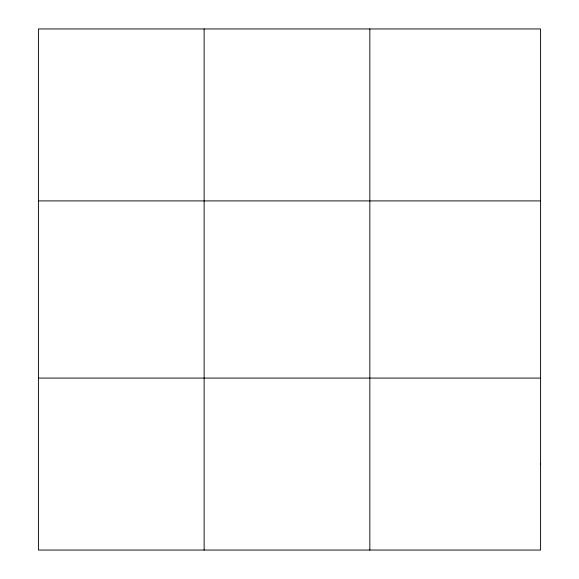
<?xml version="1.0" encoding="UTF-8"?>
<svg xmlns="http://www.w3.org/2000/svg" width="579" height="579" viewBox="0 0 579 579"><rect width="100%" height="100%" fill="white"/><g stroke="black" fill="none" stroke-linecap="round" stroke-linejoin="round"><path stroke-width="0.87" d="M204.134 550.05L204.134 28.95M369.843 550.05L369.843 28.95M38.417 200.913L540.583 200.913M38.417 378.087L540.583 378.087M540.583 464.069L540.583 550.05L38.417 550.05L38.417 28.95L540.583 28.95L540.583 464.069"/></g></svg>
